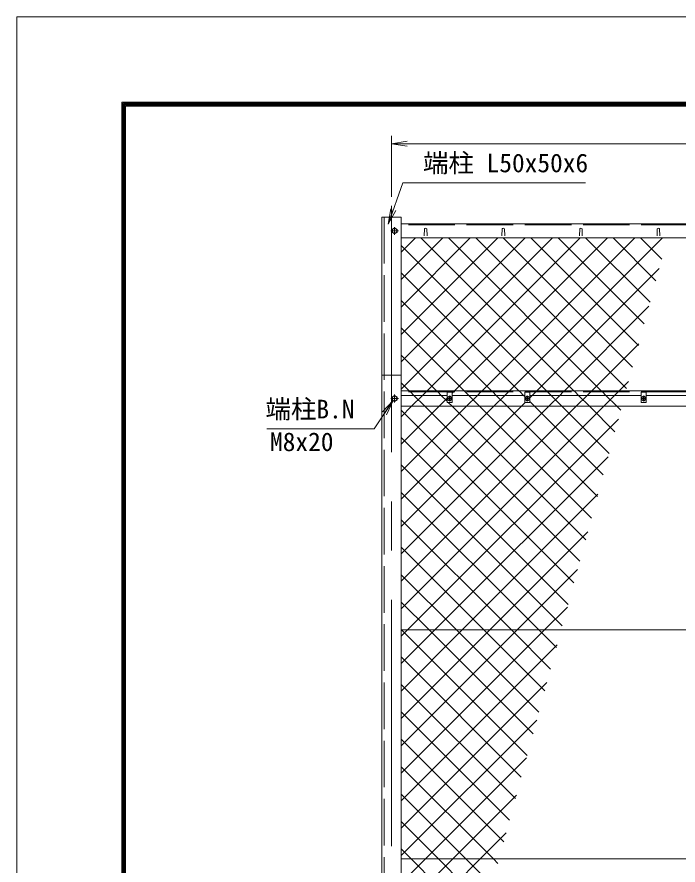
# Model space of a CAD drawing. Units: millimetres, scale not verified. Extents: x -4200 to 4200, y -2970 to 2970.
# Drawn here: x -4200 to -2497, y 784 to 2970 of the extents above; entities that cross this region are included whole.
import ezdxf
from ezdxf.enums import TextEntityAlignment as Align

# ---------------------------------------------------------------- set-up
doc = ezdxf.new("R2010")
doc.units = ezdxf.units.MM
doc.header["$LTSCALE"] = 20
doc.linetypes.add('DASHED', pattern=[7.5, 6, -1.5])
doc.linetypes.add('USER1', pattern=[50.8, 31.75, -6.35, 6.35, -6.35])
for name, color, linetype, lineweight in [('0-0_D-TTL', 7, 'Continuous', 9), ('0-1_D-STR1', 1, 'Continuous', 18), ('0-2_D-STR2', 7, 'Continuous', 9), ('0-3_D-BMK', 2, 'USER1', 13), ('0-4_D-STR-DIM', 7, 'Continuous', 9), ('0-5_D-STR3', 3, 'Continuous', 13), ('0-6_D-STR-TXT', 7, 'Continuous', 9), ('0-7_0', 7, 'Continuous', 9)]:
    doc.layers.add(name, color=color, linetype=linetype, lineweight=lineweight)
doc.styles.add('ＭＳ ゴシック', font='')
doc.styles.get('ＭＳ ゴシック').set_extended_font_data('MS Gothic')

# ---------------------------------------------------------------- blocks, each defined once
blk = doc.blocks.new('_Open')
at = {"layer": '0-7_0'}
blk.add_line((-20, 3.33), (0, 0), dxfattribs=at)
blk.add_lwpolyline([(-20, -3.33), (0, 0), (-20, 0)], dxfattribs=at)

msp = doc.modelspace()

# ---------------------------------------------------------------- linework, layer by layer
at = {"layer": '0-0_D-TTL', "color": 2, "lineweight": 18}
msp.add_lwpolyline([(-4200, 2970), (4200, 2970), (4200, -2970), (-4200, -2970)], close=True, dxfattribs=at)
at = {"layer": '0-0_D-TTL'}
for points in [[(-3930, 2750), (3930, 2750), (3930, -2750), (-3930, -2750)], [(-3927.5, 2747.5), (3927.5, 2747.5), (3927.5, -2747.5), (-3927.5, -2747.5)], [(-3925, 2745), (3925, 2745), (3925, -2745), (-3925, -2745)], [(-3922.5, 2742.5), (3922.5, 2742.5), (3922.5, -2742.5), (-3922.5, -2742.5)], [(-3920, 2740), (3920, 2740), (3920, -2740), (-3920, -2740)]]:
    msp.add_lwpolyline(points, close=True, dxfattribs=at)
at = {"layer": '0-1_D-STR1'}
for p, q in [((-3259.97, 2454.29), (-3259.97, 206.45)), ((-3259.97, 2454.29), (-3209.97, 2454.29)), ((-3209.97, 360.45), (-3209.97, 2454.29)), ((-1271.47, 2436.62), (-3209.97, 2436.62)), ((-3149.97, 2423.49), (-3150.72, 2405.74)), ((-3143.97, 2423.49), (-3143.22, 2405.74)), ((-2949.97, 2423.49), (-2950.72, 2405.74)), ((-2943.97, 2423.49), (-2943.22, 2405.74)), ((-2749.97, 2423.49), (-2750.72, 2405.74)), ((-2743.97, 2423.49), (-2743.22, 2405.74)), ((-2549.97, 2423.49), (-2550.72, 2405.74)), ((-2543.97, 2423.49), (-2543.22, 2405.74)), ((-1271.47, 2400.37), (-3209.97, 2400.37)), ((-3209.97, 2046.45), (-3259.97, 2046.45)), ((-1271.47, 2006.45), (-3209.97, 2006.45)), ((-3209.97, 1966.45), (-1271.47, 1966.45))]:
    msp.add_line(p, q, dxfattribs=at)
at = {"layer": '0-1_D-STR1', "linetype": 'DASHED'}
for p, q in [((-3253.97, 2454.29), (-3253.97, 206.45)), ((-1271.47, 2433.9), (-3209.97, 2433.9)), ((-1271.47, 2003.45), (-3209.97, 2003.45))]:
    msp.add_line(p, q, dxfattribs=at)
at = {"layer": '0-1_D-STR1'}
for centre in [(-3146.97, 2422.24), (-2946.97, 2422.24), (-2746.97, 2422.24), (-2546.97, 2422.24)]:
    msp.add_arc(centre, 3.25, 22.61986, 157.38014, dxfattribs=at)
at = {"layer": '0-2_D-STR2'}
for p, q in [((-3209.97, 2363.72), (-3173.33, 2400.37)), ((-3209.97, 2293.01), (-3102.62, 2400.37)), ((-3209.97, 2222.3), (-3031.91, 2400.37)), ((-3209.97, 2151.59), (-2961.19, 2400.37)), ((-3209.97, 2080.88), (-2890.48, 2400.37)), ((-3209.97, 2010.17), (-2819.77, 2400.37)), ((-2764.99, 2006.45), (-3158.91, 2400.37)), ((-2694.28, 2006.45), (-3088.2, 2400.37)), ((-2629.05, 2011.93), (-3017.49, 2400.37)), ((-3001.55, 2006.45), (-2607.64, 2400.37)), ((-2613.97, 2067.56), (-2946.77, 2400.37)), ((-2930.84, 2006.45), (-2536.93, 2400.37)), ((-2598.89, 2123.2), (-2876.06, 2400.37)), ((-2583.82, 2178.83), (-2805.35, 2400.37)), ((-2568.74, 2234.46), (-2734.64, 2400.37)), ((-2553.66, 2290.1), (-2663.93, 2400.37)), ((-2538.58, 2345.73), (-2593.22, 2400.37)), ((-2977.13, 2006.45), (-3209.97, 2239.3)), ((-2789.42, 2006.45), (-2571.46, 2224.41)), ((-3047.84, 2006.45), (-3209.97, 2168.59)), ((-2718.71, 2006.45), (-2597.75, 2127.41)), ((-2648, 2006.45), (-2624.04, 2030.41)), ((-3044.84, 2003.45), (-3047.84, 2006.45)), ((-3035.84, 1994.45), (-3044.84, 2003.45)), ((-3041.55, 1966.45), (-3013.55, 1994.45)), ((-3007.84, 1966.45), (-3035.84, 1994.45)), ((-3013.55, 1994.45), (-3004.55, 2003.45)), ((-3004.55, 2003.45), (-3001.55, 2006.45)), ((-2974.13, 2003.45), (-2977.13, 2006.45)), ((-2965.13, 1994.45), (-2974.13, 2003.45)), ((-2970.84, 1966.45), (-2942.84, 1994.45)), ((-2937.13, 1966.45), (-2965.13, 1994.45)), ((-2942.84, 1994.45), (-2933.84, 2003.45)), ((-2933.84, 2003.45), (-2930.84, 2006.45)), ((-2829.42, 1966.45), (-2801.42, 1994.45)), ((-2801.42, 1994.45), (-2792.42, 2003.45)), ((-2792.42, 2003.45), (-2789.42, 2006.45)), ((-2761.99, 2003.45), (-2764.99, 2006.45)), ((-2752.99, 1994.45), (-2761.99, 2003.45)), ((-2758.71, 1966.45), (-2730.71, 1994.45)), ((-2724.99, 1966.45), (-2752.99, 1994.45)), ((-2730.71, 1994.45), (-2721.71, 2003.45)), ((-2721.71, 2003.45), (-2718.71, 2006.45)), ((-2691.28, 2003.45), (-2694.28, 2006.45)), ((-2682.28, 1994.45), (-2691.28, 2003.45)), ((-2688, 1966.45), (-2660, 1994.45)), ((-2654.28, 1966.45), (-2682.28, 1994.45)), ((-2660, 1994.45), (-2651, 2003.45)), ((-2651, 2003.45), (-2648, 2006.45)), ((-3209.97, 1798.03), (-3041.55, 1966.45)), ((-3209.97, 1727.32), (-2970.84, 1966.45)), ((-3209.97, 1585.9), (-2829.42, 1966.45)), ((-3209.97, 1515.19), (-2758.71, 1966.45)), ((-3209.97, 1444.48), (-2688, 1966.45)), ((-2764.75, 1511.24), (-3209.97, 1956.46)), ((-2719.52, 1678.13), (-3007.84, 1966.45)), ((-2704.44, 1733.77), (-2937.13, 1966.45)), ((-2659.21, 1900.67), (-2724.99, 1966.45)), ((-2644.13, 1956.3), (-2654.28, 1966.45)), ((-3194.04, 1389.7), (-2650.33, 1933.41)), ((-2779.83, 1455.6), (-3209.97, 1885.75)), ((-2794.91, 1399.97), (-3209.97, 1815.04)), ((-3123.33, 1389.7), (-2676.62, 1836.41)), ((-2855.35, 1389.7), (-3209.97, 1744.33)), ((-3052.62, 1389.7), (-2702.91, 1739.41)), ((-2926.06, 1389.7), (-3209.97, 1673.62)), ((-2981.91, 1389.7), (-2729.2, 1642.41)), ((-2996.77, 1389.7), (-3209.97, 1602.91)), ((-3067.48, 1389.7), (-3209.97, 1532.2)), ((-2911.2, 1389.7), (-2755.49, 1545.41)), ((-3138.19, 1389.7), (-3209.97, 1461.49)), ((-2840.49, 1389.7), (-2781.78, 1448.42)), ((-3208.9, 1389.7), (-3209.97, 1390.77)), ((-3209.97, 1373.77), (-3194.04, 1389.7)), ((-3209.97, 1303.06), (-3123.33, 1389.7)), ((-3209.97, 1232.35), (-3052.62, 1389.7)), ((-3209.97, 1161.64), (-2981.91, 1389.7)), ((-3209.97, 1090.93), (-2911.2, 1389.7)), ((-3209.97, 1020.22), (-2840.49, 1389.7)), ((-2885.37, 1066.17), (-3208.9, 1389.7)), ((-2870.29, 1121.8), (-3138.19, 1389.7)), ((-2855.22, 1177.44), (-3067.48, 1389.7)), ((-2840.14, 1233.07), (-2996.77, 1389.7)), ((-2825.06, 1288.7), (-2926.06, 1389.7)), ((-2809.98, 1344.34), (-2855.35, 1389.7)), ((-3209.97, 949.51), (-2808.06, 1351.42)), ((-2900.45, 1010.54), (-3209.97, 1320.06)), ((-3209.97, 878.79), (-2834.35, 1254.42)), ((-2915.53, 954.91), (-3209.97, 1249.35)), ((-2930.6, 899.27), (-3209.97, 1178.64)), ((-3209.97, 808.08), (-2860.64, 1157.42)), ((-2945.68, 843.64), (-3209.97, 1107.93)), ((-3147.64, 799.7), (-2886.93, 1060.42)), ((-2972.46, 799.7), (-3209.97, 1037.22)), ((-3043.17, 799.7), (-3209.97, 966.51)), ((-3076.93, 799.7), (-2913.22, 963.42)), ((-3113.88, 799.7), (-3209.97, 895.8)), ((-3006.22, 799.7), (-2939.51, 866.42)), ((-3184.59, 799.7), (-3209.97, 825.09)), ((-3209.97, 737.37), (-3147.64, 799.7)), ((-3209.97, 666.66), (-3076.93, 799.7)), ((-3209.97, 595.95), (-3006.22, 799.7)), ((-3005.99, 621.11), (-3184.59, 799.7)), ((-2990.92, 676.74), (-3113.88, 799.7)), ((-2975.84, 732.37), (-3043.17, 799.7)), ((-2960.76, 788.01), (-2972.46, 799.7))]:
    msp.add_line(p, q, dxfattribs=at)
for points in [[(-3209.97, 1939.45), (-3182.98, 1966.45), (-3154.98, 1994.45), (-3145.98, 2003.45), (-3142.98, 2006.45), (-2749.06, 2400.37)], [(-3078.47, 2000.24), (-3075.26, 2003.45), (-3072.26, 2006.45), (-2678.35, 2400.37)], [(-2674.28, 1845.03), (-2795.7, 1966.45), (-2823.7, 1994.45), (-2832.7, 2003.45), (-2835.7, 2006.45), (-3209.97, 2380.72)], [(-2878.47, 1988.11), (-2872.13, 1994.45), (-2863.13, 2003.45), (-2860.13, 2006.45), (-2545.17, 2321.41)], [(-2891.47, 1991.51), (-2894.41, 1994.45), (-2903.41, 2003.45), (-2906.41, 2006.45), (-3209.97, 2310.01)], [(-3091.47, 1979.38), (-3106.55, 1994.45), (-3115.55, 2003.45), (-3118.55, 2006.45), (-3209.97, 2097.88)], [(-2749.67, 1566.87), (-3149.26, 1966.45), (-3177.26, 1994.45), (-3186.26, 2003.45), (-3189.26, 2006.45), (-3209.97, 2027.17)], [(-3209.97, 1868.74), (-3112.26, 1966.45), (-3091.47, 1987.24)], [(-3209.97, 1656.61), (-2900.13, 1966.45), (-2890.13, 1976.45)], [(-2734.59, 1622.5), (-3078.55, 1966.45), (-3088.55, 1976.45)], [(-2689.36, 1789.4), (-2866.41, 1966.45), (-2878.47, 1978.51)]]:
    msp.add_lwpolyline(points, dxfattribs=at)
at = {"layer": '0-3_D-BMK'}
for p, q in [((-3234.97, 2483.17), (-3234.97, 116.45)), ((-3226.97, 2428.49), (-3226.97, 2408.49)), ((-3216.97, 2418.49), (-3236.97, 2418.49)), ((-3226.97, 1996.45), (-3226.97, 1976.45)), ((-3084.97, 1993.89), (-3084.97, 1979.01)), ((-2884.97, 1993.89), (-2884.97, 1979.01)), ((-2584.97, 1993.89), (-2584.97, 1979.01)), ((-3216.97, 1986.45), (-3236.97, 1986.45)), ((-3092.41, 1986.45), (-3077.53, 1986.45)), ((-2892.41, 1986.45), (-2877.53, 1986.45)), ((-2592.41, 1986.45), (-2577.53, 1986.45))]:
    msp.add_line(p, q, dxfattribs=at)
at = {"layer": '0-4_D-STR-DIM'}
for p, q in [((-3234.97, 2506.26), (-3234.97, 2663.15)), ((-3194.97, 2643.15), (-1274.97, 2643.15))]:
    msp.add_line(p, q, dxfattribs=at)
at = {"layer": '0-5_D-STR3'}
for p, q in [((-3091.47, 1994.45), (-3209.97, 1994.45)), ((-3085.34, 1989.8), (-3085.37, 1988.26)), ((-3085.37, 1989.8), (-3084.61, 1989.8)), ((-3084.61, 1989.8), (-3084.58, 1988.26)), ((-2891.47, 1994.45), (-3078.47, 1994.45)), ((-2885.34, 1989.8), (-2885.37, 1988.26)), ((-2885.37, 1989.8), (-2884.61, 1989.8)), ((-2884.61, 1989.8), (-2884.58, 1988.26)), ((-2591.47, 1994.45), (-2878.47, 1994.45)), ((-2585.34, 1989.8), (-2585.37, 1988.26)), ((-2585.37, 1989.8), (-2584.61, 1989.8)), ((-2584.61, 1989.8), (-2584.58, 1988.26)), ((-2291.47, 1994.45), (-2578.47, 1994.45)), ((-3086.8, 1986.85), (-3088.32, 1986.82)), ((-3088.32, 1986.82), (-3088.32, 1986.09)), ((-3088.32, 1986.82), (-3088.32, 1986.09)), ((-3086.8, 1986.06), (-3088.32, 1986.09)), ((-3085.88, 1987.32), (-3086.8, 1986.85)), ((-3085.88, 1985.59), (-3086.8, 1986.06)), ((-3085.86, 1987.34), (-3085.37, 1988.26)), ((-3085.86, 1985.57), (-3085.37, 1984.65)), ((-3085.34, 1983.1), (-3085.37, 1984.65)), ((-3085.34, 1983.1), (-3084.61, 1983.1)), ((-3084.61, 1983.1), (-3084.58, 1984.65)), ((-3084.09, 1987.34), (-3084.58, 1988.26)), ((-3084.09, 1985.57), (-3084.58, 1984.65)), ((-3084.07, 1987.32), (-3083.15, 1986.85)), ((-3084.07, 1985.59), (-3083.15, 1986.06)), ((-3083.15, 1986.06), (-3081.62, 1986.09)), ((-2886.8, 1986.85), (-2888.32, 1986.82)), ((-2888.32, 1986.82), (-2888.32, 1986.09)), ((-2888.32, 1986.82), (-2888.32, 1986.09)), ((-2886.8, 1986.06), (-2888.32, 1986.09)), ((-2885.88, 1987.32), (-2886.8, 1986.85)), ((-2885.88, 1985.59), (-2886.8, 1986.06)), ((-2885.86, 1987.34), (-2885.37, 1988.26)), ((-2885.86, 1985.57), (-2885.37, 1984.65)), ((-2885.34, 1983.1), (-2885.37, 1984.65)), ((-2885.34, 1983.1), (-2884.61, 1983.1)), ((-2884.61, 1983.1), (-2884.58, 1984.65)), ((-2884.09, 1987.34), (-2884.58, 1988.26)), ((-2884.09, 1985.57), (-2884.58, 1984.65)), ((-2884.07, 1987.32), (-2883.15, 1986.85)), ((-2884.07, 1985.59), (-2883.15, 1986.06)), ((-2883.15, 1986.06), (-2881.62, 1986.09)), ((-2586.8, 1986.85), (-2588.32, 1986.82)), ((-2588.32, 1986.82), (-2588.32, 1986.09)), ((-2588.32, 1986.82), (-2588.32, 1986.09)), ((-2586.8, 1986.06), (-2588.32, 1986.09)), ((-2585.88, 1987.32), (-2586.8, 1986.85)), ((-2585.88, 1985.59), (-2586.8, 1986.06)), ((-2585.86, 1987.34), (-2585.37, 1988.26)), ((-2585.86, 1985.57), (-2585.37, 1984.65)), ((-2585.34, 1983.1), (-2585.37, 1984.65)), ((-2585.34, 1983.1), (-2584.61, 1983.1)), ((-2584.61, 1983.1), (-2584.58, 1984.65)), ((-2584.09, 1987.34), (-2584.58, 1988.26)), ((-2584.09, 1985.57), (-2584.58, 1984.65)), ((-2584.07, 1987.32), (-2583.15, 1986.85)), ((-2584.07, 1985.59), (-2583.15, 1986.06)), ((-2583.15, 1986.06), (-2581.62, 1986.09)), ((-1271.47, 1389.7), (-3209.97, 1389.7)), ((-1271.47, 799.7), (-3209.97, 799.7))]:
    msp.add_line(p, q, dxfattribs=at)
for points in [[(-3220.47, 2422.25), (-3226.97, 2426), (-3233.47, 2422.25), (-3233.47, 2414.74), (-3226.97, 2410.99), (-3220.47, 2414.74)], [(-3220.47, 1990.21), (-3226.97, 1993.96), (-3233.47, 1990.21), (-3233.47, 1982.7), (-3226.97, 1978.95), (-3220.47, 1982.7)], [(-3091.47, 2002.45), (-3078.47, 2002.45), (-3078.47, 1976.45), (-3091.47, 1976.45)], [(-2891.47, 2002.45), (-2878.47, 2002.45), (-2878.47, 1976.45), (-2891.47, 1976.45)], [(-2591.47, 2002.45), (-2578.47, 2002.45), (-2578.47, 1976.45), (-2591.47, 1976.45)]]:
    msp.add_lwpolyline(points, close=True, dxfattribs=at)
for points in [[(-3083.15, 1986.85), (-3081.62, 1986.82), (-3081.62, 1986.09)], [(-2883.15, 1986.85), (-2881.62, 1986.82), (-2881.62, 1986.09)], [(-2583.15, 1986.85), (-2581.62, 1986.82), (-2581.62, 1986.09)]]:
    msp.add_lwpolyline(points, dxfattribs=at)
for centre, radius in [((-3226.97, 2418.49), 6.25), ((-3226.97, 1986.45), 6.25), ((-3084.97, 1986.45), 5.25), ((-2884.97, 1986.45), 5.25), ((-2584.97, 1986.45), 5.25)]:
    msp.add_circle(centre, radius, dxfattribs=at)
at = {"layer": '0-6_D-STR-TXT'}
for points in [[(-2734.99, 2542.62), (-3205.97, 2542.62), (-3243.04, 2437.75)], [(-3555.86, 1908.01), (-3279.55, 1908.01), (-3231.93, 1979.6)]]:
    msp.add_lwpolyline(points, dxfattribs=at)

# ---------------------------------------------------------------- block references
at = {"layer": '0-4_D-STR-DIM', "xscale": 2, "yscale": 2, "rotation": 180}
msp.add_blockref('_Open', (-3234.97, 2643.15), dxfattribs=at)
at = {"layer": '0-6_D-STR-TXT', "xscale": 2, "yscale": 2}
for p, rotation in [((-3243.71, 2435.86), 250.53047), ((-3230.82, 1981.27), 56.36845)]:
    msp.add_blockref('_Open', p, dxfattribs=dict(at, rotation=rotation))

# ---------------------------------------------------------------- texts
at = {"layer": '0-6_D-STR-TXT', "style": 'ＭＳ ゴシック'}
for s, p in [('端柱 L50x50x6', (-3153.78, 2555.21)), ('端柱B.N', (-3559.67, 1920.59)), ('M8x20', (-3547.95, 1836.42))]:
    msp.add_text(s, height=48.09, dxfattribs=at).set_placement(p, align=Align.BOTTOM_LEFT)

doc.saveas('drawing.dxf')
